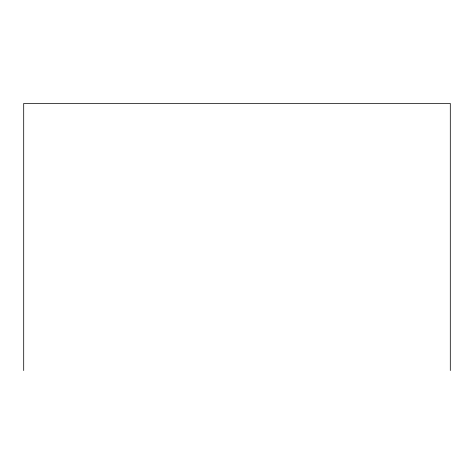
<?xml version="1.0" encoding="UTF-8"?>
<svg xmlns="http://www.w3.org/2000/svg" width="474" height="474" viewBox="0 0 474 474"><rect width="100%" height="100%" fill="white"/><g stroke="black" fill="none" stroke-linecap="round" stroke-linejoin="round"><path stroke-width="0.71" d="M450.3 370.55L450.3 103.451L23.7 103.451L23.7 370.55"/></g></svg>
